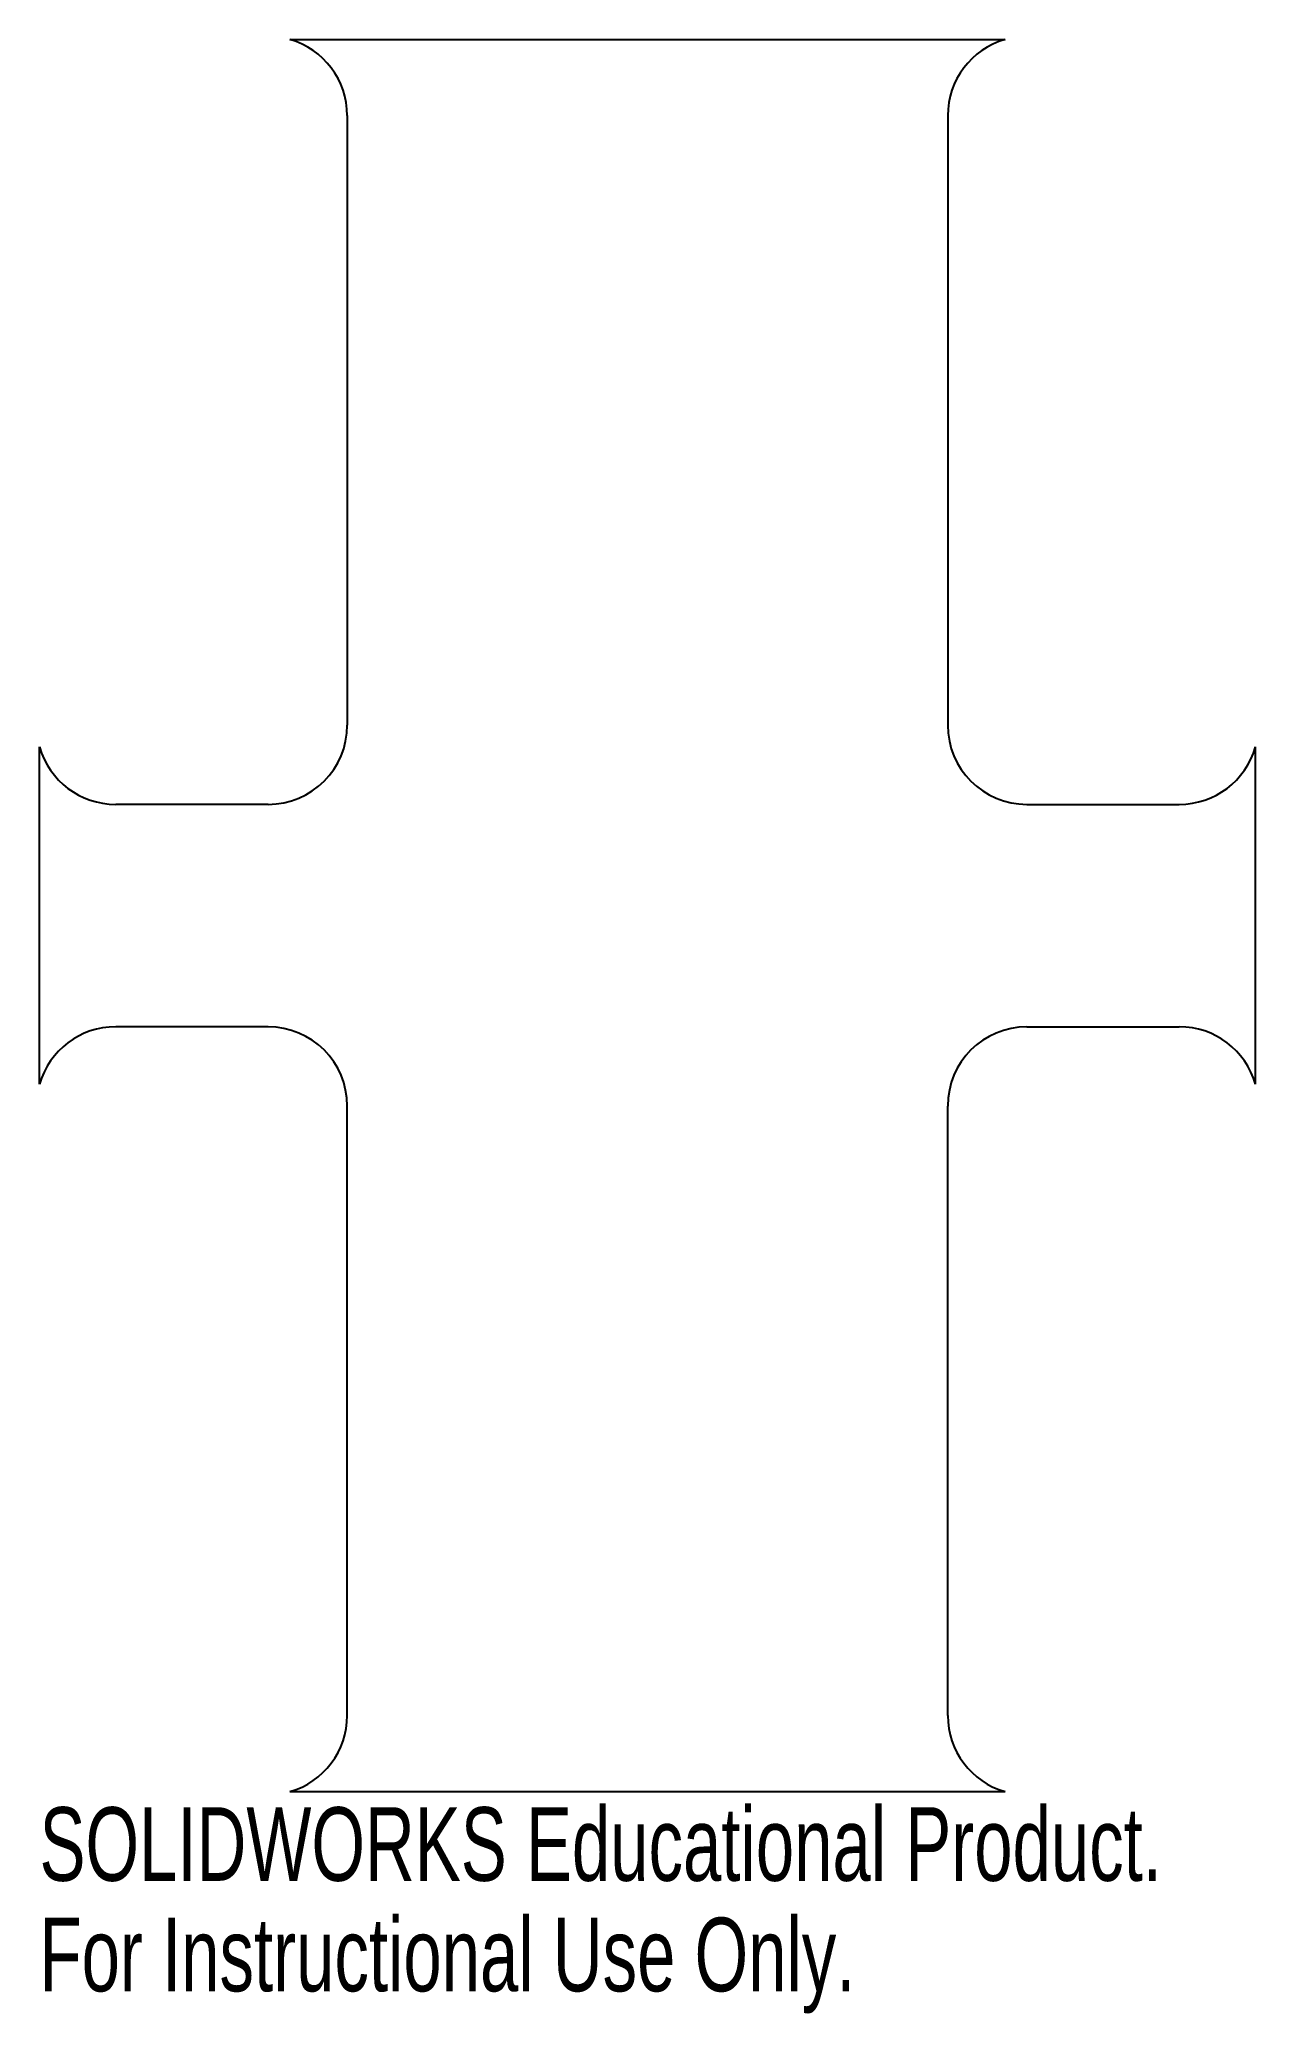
# Model space of a CAD drawing. Header units: millimetres. Extents: x -40 to 40, y -72 to 58.
import ezdxf

# ---------------------------------------------------------------- set-up
doc = ezdxf.new("R2010")
doc.units = ezdxf.units.MM
doc.styles.add('SLDTEXTSTYLE0', font='TXT', dxfattribs={"width": 0.7})

msp = doc.modelspace()

# ---------------------------------------------------------------- linework, layer by layer
at = {"color": 7, "linetype": 'Continuous', "lineweight": 25}
for p, q in [((-23.48, 57.5), (23.48, 57.5)), ((-19.71, 52.5), (-19.71, 12.5)), ((19.71, 52.5), (19.71, 12.5)), ((-39.91, -11.07), (-39.91, 11.07)), ((39.91, -11.07), (39.91, 11.07)), ((-24.91, 7.3), (-34.91, 7.3)), ((24.91, 7.3), (34.91, 7.3)), ((-24.91, -7.3), (-34.91, -7.3)), ((24.91, -7.3), (34.91, -7.3)), ((-19.71, -52.5), (-19.71, -12.5)), ((19.71, -52.5), (19.71, -12.5)), ((-23.48, -57.5), (23.48, -57.5))]:
    msp.add_line(p, q, dxfattribs=at)
for centre, start, end in [((-24.91, 52.5), 0, 74.0576), ((24.91, 52.5), 105.9424, 180), ((-24.91, 12.5), 270, 0), ((24.91, 12.5), 180, 270), ((-34.91, 12.5), 195.9424, 270), ((34.91, 12.5), 270, 344.0576), ((-34.91, -12.5), 90, 164.0576), ((-24.91, -12.5), 0, 90), ((24.91, -12.5), 90, 180), ((34.91, -12.5), 15.9424, 90), ((-24.91, -52.5), 285.9424, 0), ((24.91, -52.5), 180, 254.0576)]:
    msp.add_arc(centre, 5.2, start, end, dxfattribs=at)

# ---------------------------------------------------------------- texts
at = {"color": 7, "linetype": 'Continuous', "char_height": 4.8336, "attachment_point": 1, "style": 'SLDTEXTSTYLE0'}
for s, insert in [('SOLIDWORKS Educational Product.', (-39.91, -58.52)), ('For Instructional Use Only.', (-39.91, -65.77))]:
    msp.add_mtext(s, dxfattribs=dict(at, insert=insert))

doc.saveas('drawing.dxf')
